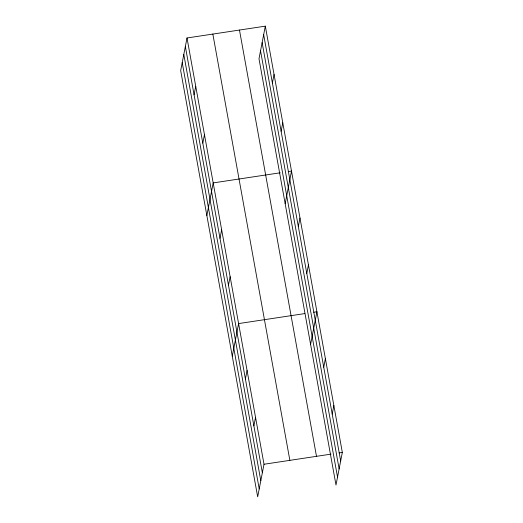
<?xml version="1.0" encoding="UTF-8"?>
<svg xmlns="http://www.w3.org/2000/svg" width="523" height="523" viewBox="0 0 523 523"><rect width="100%" height="100%" fill="white"/><g stroke="black" fill="none" stroke-linecap="round" stroke-linejoin="round"><path stroke-width="0.78" d="M187.005 37.976L180.67 70.572L257.676 496.85L264.01 464.254L187.005 37.976L265.324 26.15L342.33 452.428L335.995 485.024L258.99 58.746L265.324 26.15M194.072 94.813L195.733 86.288M202.8 143.125L204.46 134.601M206.853 215.509L213.188 182.913L280.197 172.793M220 238.331L221.66 229.8M228.473 285.218L230.127 276.693M272.391 82.987L274.052 74.462M232.264 356.176L238.599 323.58L304.804 313.584M281.119 131.299L282.78 122.774M245.411 378.998L247.072 370.474M285.172 203.682L291.507 171.086L288.278 171.57M253.884 425.892L255.544 417.361M298.319 226.505L299.98 217.973M306.792 273.392L308.446 264.867M310.584 344.35L316.918 311.754L313.689 312.244M323.73 367.172L325.391 358.647M332.203 414.066L333.864 405.534M264.01 464.254L331.026 454.134M339.1 452.911L342.33 452.428M263.664 34.675L340.676 460.953M262.121 42.618L339.133 468.896M260.532 50.803L337.538 477.081M239.475 30.053L316.487 456.331M212.848 34.073L289.86 460.351M185.345 46.508L262.356 472.779M183.802 54.451L260.814 480.722M182.213 62.629L259.218 488.907"/></g></svg>
